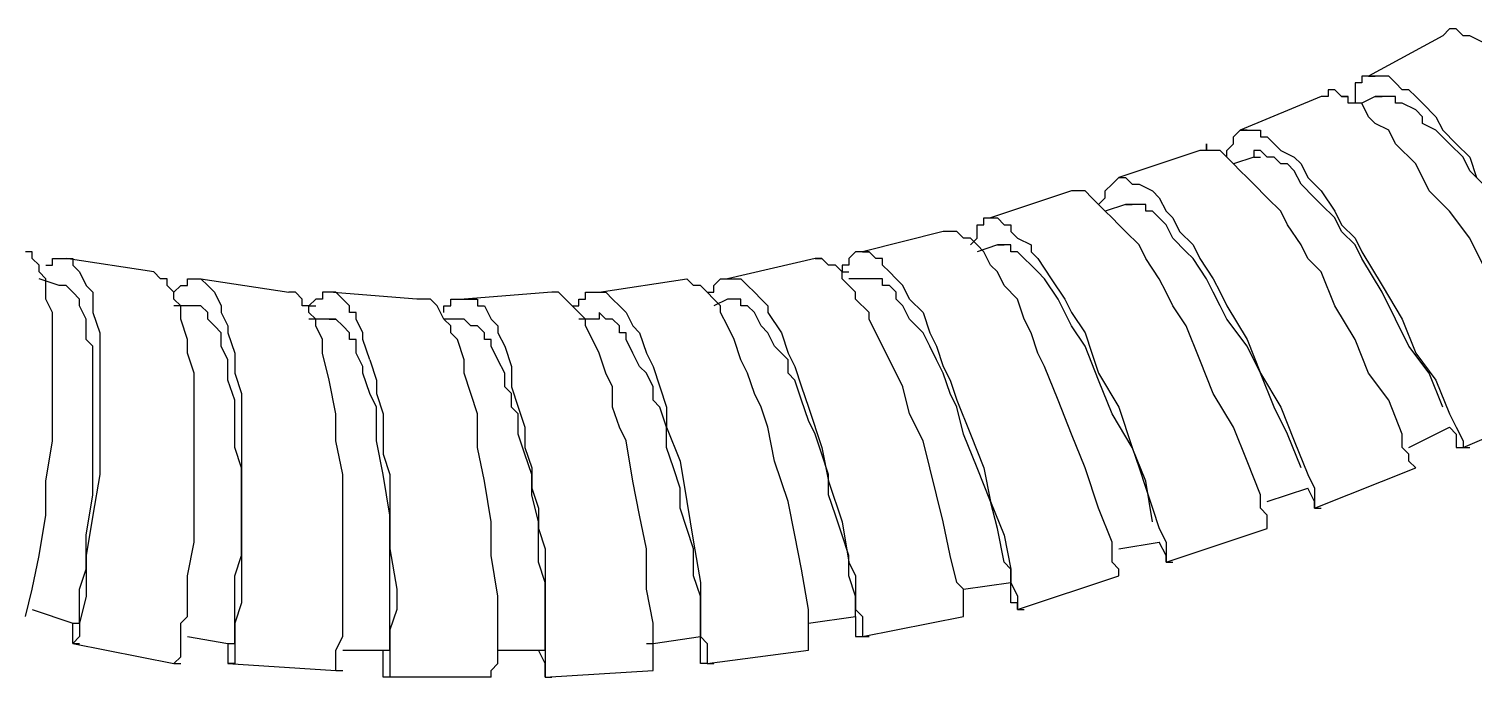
# Model space of a CAD drawing. Header units: millimetres. Extents: x 1.34 to 8.68, y 2.73 to 10.24.
# Drawn here: x 3.1996 to 3.5562, y 2.7264 to 2.8864 of the extents above; entities that cross this region are included whole.
import ezdxf

# ---------------------------------------------------------------- set-up
doc = ezdxf.new("R2010")
doc.units = ezdxf.units.MM
doc.layers.add('PDF2_형상', color=7, linetype='Continuous')

msp = doc.modelspace()

# ---------------------------------------------------------------- linework, layer by layer
at = {"layer": 'PDF2_형상', "lineweight": 25}
for points in [[(3.55041, 2.88643), (3.54875, 2.88476)], [(3.61041, 2.81143), (3.61041, 2.8131), (3.61041, 2.81476), (3.60875, 2.81476), (3.60875, 2.81643), (3.60708, 2.81976), (3.60208, 2.8281), (3.59708, 2.83476), (3.59208, 2.8431), (3.58708, 2.84976), (3.58208, 2.8581), (3.57875, 2.86143), (3.57708, 2.86476), (3.57375, 2.8681), (3.57041, 2.87143), (3.56708, 2.87476), (3.56375, 2.8781), (3.56208, 2.87976), (3.56041, 2.88143), (3.55875, 2.8831), (3.55541, 2.88476), (3.55375, 2.88476), (3.55208, 2.88643), (3.55041, 2.88643)], [(3.54875, 2.88476), (3.53041, 2.87476)], [(3.52875, 2.87476), (3.52875, 2.8731), (3.52708, 2.8731), (3.52708, 2.87143), (3.52708, 2.86976), (3.52708, 2.8681)], [(3.53041, 2.87476), (3.52875, 2.87476)], [(3.53041, 2.87476), (3.53208, 2.87476)], [(3.54375, 2.8681), (3.54208, 2.86976), (3.54041, 2.87143), (3.53875, 2.87143), (3.53708, 2.8731), (3.53541, 2.87476), (3.53375, 2.87476), (3.53208, 2.87476), (3.53041, 2.87476)], [(3.53208, 2.8631), (3.53041, 2.86476), (3.52875, 2.8681), (3.52541, 2.8681), (3.52541, 2.86976), (3.52375, 2.86976), (3.52208, 2.87143), (3.52041, 2.87143), (3.52041, 2.86976)], [(3.51875, 2.86976), (3.49875, 2.86143)], [(3.52041, 2.86976), (3.51875, 2.86976)], [(3.52375, 2.86976), (3.52541, 2.86976)], [(3.53208, 2.86976), (3.52875, 2.8681)], [(3.53208, 2.86976), (3.53375, 2.86976)], [(3.54375, 2.8631), (3.54375, 2.86476), (3.54208, 2.86643), (3.53875, 2.8681), (3.53708, 2.8681), (3.53708, 2.86976), (3.53541, 2.86976), (3.53375, 2.86976), (3.53208, 2.86976)], [(3.54375, 2.8681), (3.54708, 2.86476), (3.54875, 2.86143), (3.55208, 2.8581), (3.55541, 2.85476), (3.55708, 2.84976), (3.56041, 2.84643), (3.56541, 2.83976), (3.57041, 2.83143), (3.57541, 2.8231), (3.58041, 2.81643), (3.58375, 2.8081), (3.58541, 2.80476), (3.58708, 2.80143), (3.58875, 2.80143), (3.58875, 2.79976)], [(3.49541, 2.85476), (3.49541, 2.85643), (3.49708, 2.8581), (3.49708, 2.85976), (3.49875, 2.86143)], [(3.50041, 2.86143), (3.49875, 2.86143)], [(3.49875, 2.86143), (3.50041, 2.86143)], [(3.50041, 2.86143), (3.50208, 2.86143), (3.50375, 2.86143), (3.50375, 2.85976), (3.50541, 2.85976), (3.50708, 2.8581), (3.50875, 2.85643), (3.51208, 2.85476), (3.51375, 2.8531), (3.51541, 2.84976), (3.51875, 2.84643), (3.52208, 2.84143), (3.52375, 2.8381), (3.52708, 2.83476), (3.52875, 2.83143), (3.53375, 2.8231), (3.53875, 2.81476), (3.54208, 2.80643), (3.54708, 2.79976), (3.55041, 2.79143), (3.55208, 2.7881), (3.55375, 2.78476), (3.55375, 2.7831)], [(3.53541, 2.86143), (3.53208, 2.8631)], [(3.53708, 2.8581), (3.53541, 2.86143)], [(3.58208, 2.81143), (3.57875, 2.8181), (3.57375, 2.82476), (3.57041, 2.83143), (3.56541, 2.8381), (3.56041, 2.84476), (3.55875, 2.8481), (3.55541, 2.85143), (3.55375, 2.85476), (3.55041, 2.8581), (3.54708, 2.86143), (3.54375, 2.8631)], [(3.54208, 2.7781), (3.54041, 2.77976), (3.54041, 2.78143), (3.53875, 2.7831), (3.53875, 2.78643), (3.53541, 2.79476), (3.53041, 2.80143), (3.52708, 2.80976), (3.52208, 2.8181), (3.51875, 2.82643), (3.51541, 2.82976), (3.51375, 2.8331), (3.51041, 2.8381), (3.50875, 2.84143), (3.50541, 2.84476), (3.50208, 2.8481), (3.50041, 2.84976), (3.49875, 2.85143), (3.49708, 2.8531), (3.49541, 2.85476), (3.49375, 2.85643), (3.49208, 2.85643), (3.49041, 2.85643), (3.49041, 2.8581), (3.49041, 2.85643)], [(3.54208, 2.8531), (3.53708, 2.8581)], [(3.48875, 2.85643), (3.46875, 2.84976)], [(3.49041, 2.85643), (3.48875, 2.85643)], [(3.50208, 2.85476), (3.49708, 2.8531)], [(3.54875, 2.7931), (3.54541, 2.80143), (3.54041, 2.8081), (3.53708, 2.81476), (3.53375, 2.82143), (3.52875, 2.82976), (3.52708, 2.8331), (3.52375, 2.83643), (3.52208, 2.83976), (3.51875, 2.8431), (3.51708, 2.84476), (3.51375, 2.8481), (3.51208, 2.85143), (3.51041, 2.8531), (3.50875, 2.8531), (3.50708, 2.85476), (3.50541, 2.85476), (3.50375, 2.85643), (3.50208, 2.85643), (3.50208, 2.85476)], [(3.50208, 2.85476), (3.50375, 2.85476)], [(3.57708, 2.7931), (3.57708, 2.79476), (3.57541, 2.79643), (3.57541, 2.7981), (3.57375, 2.79976), (3.57375, 2.80143), (3.57041, 2.8081), (3.56541, 2.81476), (3.56208, 2.82143), (3.55875, 2.8281), (3.55541, 2.83476), (3.55041, 2.84143), (3.54541, 2.84643), (3.54208, 2.8531)], [(3.45708, 2.84643), (3.43708, 2.83976)], [(3.45875, 2.84643), (3.45708, 2.84643)], [(3.50541, 2.7631), (3.50541, 2.76476), (3.50541, 2.76643), (3.50375, 2.7681), (3.50375, 2.76976), (3.50375, 2.77143), (3.50041, 2.77976), (3.49708, 2.7881), (3.49208, 2.79643), (3.48875, 2.80476), (3.48541, 2.8131), (3.48208, 2.8181), (3.48041, 2.82143), (3.47875, 2.82476), (3.47541, 2.82976), (3.47375, 2.8331), (3.47041, 2.83643), (3.46875, 2.8381), (3.46708, 2.83976), (3.46541, 2.84143), (3.46375, 2.8431), (3.46208, 2.84476), (3.46041, 2.84643), (3.45875, 2.84643)], [(3.46375, 2.8431), (3.46541, 2.84476), (3.46541, 2.84643), (3.46708, 2.8481), (3.46875, 2.84976)], [(3.46875, 2.84976), (3.47041, 2.84976)], [(3.46875, 2.84976), (3.47041, 2.84976), (3.47208, 2.8481), (3.47375, 2.8481), (3.47708, 2.84643), (3.47875, 2.84476), (3.48041, 2.84143), (3.48208, 2.83976), (3.48375, 2.83643), (3.48708, 2.8331), (3.48875, 2.82976), (3.49208, 2.82476), (3.49375, 2.82143), (3.49541, 2.8181), (3.50041, 2.80976), (3.50375, 2.80143), (3.50875, 2.7931), (3.51208, 2.78476), (3.51541, 2.77643), (3.51708, 2.7731), (3.51708, 2.76976), (3.51708, 2.7681)], [(3.47041, 2.8431), (3.46541, 2.84143)], [(3.47041, 2.8431), (3.47208, 2.8431)], [(3.51375, 2.7781), (3.51041, 2.78643), (3.50708, 2.7931), (3.50375, 2.80143), (3.50041, 2.8081), (3.49541, 2.81476), (3.49375, 2.8181), (3.49208, 2.82143), (3.49041, 2.82476), (3.48708, 2.82976), (3.48541, 2.83143), (3.48208, 2.83476), (3.48041, 2.8381), (3.47875, 2.83976), (3.47708, 2.84143), (3.47541, 2.84143), (3.47541, 2.8431), (3.47375, 2.8431), (3.47208, 2.8431), (3.47041, 2.8431)], [(3.43208, 2.8331), (3.43375, 2.83476), (3.43375, 2.83643), (3.43375, 2.8381), (3.43541, 2.8381), (3.43541, 2.83976), (3.43708, 2.83976)], [(3.43708, 2.83976), (3.43875, 2.83976)], [(3.43708, 2.83976), (3.43875, 2.83976), (3.44041, 2.8381), (3.44208, 2.8381), (3.44208, 2.83643), (3.44375, 2.83476), (3.44708, 2.8331), (3.44708, 2.83143), (3.44875, 2.82976), (3.45208, 2.82476), (3.45541, 2.81976), (3.45708, 2.81643), (3.46041, 2.81143), (3.46208, 2.80643), (3.46375, 2.80143), (3.46875, 2.7931), (3.47208, 2.7831), (3.47375, 2.7781), (3.47541, 2.7731), (3.47708, 2.7681), (3.47875, 2.7631), (3.48041, 2.75976), (3.48041, 2.75643), (3.48041, 2.75476)], [(3.42541, 2.83643), (3.40541, 2.83143)], [(3.42708, 2.83643), (3.42541, 2.83643)], [(3.46875, 2.75143), (3.46875, 2.7531), (3.46708, 2.75476), (3.46708, 2.75643), (3.46708, 2.7581), (3.46708, 2.75976), (3.46375, 2.7681), (3.46041, 2.7781), (3.45708, 2.78643), (3.45375, 2.79476), (3.45041, 2.8031), (3.44875, 2.80643), (3.44708, 2.81143), (3.44541, 2.81476), (3.44375, 2.81976), (3.44041, 2.8231), (3.43875, 2.82643), (3.43708, 2.8281), (3.43541, 2.83143), (3.43375, 2.8331), (3.43208, 2.83476), (3.43041, 2.83476), (3.42875, 2.83643), (3.42708, 2.83643)], [(3.43875, 2.8331), (3.43375, 2.83143)], [(3.43875, 2.8331), (3.44041, 2.8331)], [(3.47708, 2.76476), (3.47541, 2.77476), (3.47208, 2.7831), (3.46708, 2.79143), (3.46375, 2.79976), (3.46041, 2.8081), (3.45708, 2.8131), (3.45541, 2.81643), (3.45375, 2.81976), (3.45041, 2.82476), (3.44875, 2.82643), (3.44708, 2.8281), (3.44541, 2.82976), (3.44375, 2.83143), (3.44208, 2.83143), (3.44208, 2.8331), (3.44041, 2.8331), (3.43875, 2.8331)], [(3.19875, 2.74143), (3.20041, 2.7481), (3.20208, 2.75643), (3.20375, 2.76643), (3.20375, 2.77476), (3.20541, 2.78476), (3.20541, 2.7931), (3.20541, 2.7981), (3.20541, 2.8031), (3.20541, 2.80643), (3.20541, 2.81143), (3.20541, 2.81643), (3.20375, 2.81976), (3.20375, 2.8231), (3.20375, 2.82476), (3.20208, 2.82643), (3.20208, 2.8281), (3.20041, 2.82976), (3.20041, 2.83143), (3.19875, 2.83143)], [(3.20375, 2.8281), (3.20541, 2.8281), (3.20541, 2.82976), (3.20708, 2.82976), (3.20875, 2.82976)], [(3.20875, 2.82976), (3.21041, 2.82976)], [(3.23041, 2.82643), (3.20875, 2.82976)], [(3.20875, 2.82976), (3.21041, 2.82976), (3.21041, 2.8281), (3.21208, 2.82643), (3.21375, 2.8231), (3.21541, 2.82143), (3.21541, 2.8181), (3.21541, 2.81643), (3.21708, 2.81143), (3.21708, 2.80643), (3.21708, 2.80143), (3.21708, 2.79643), (3.21708, 2.79143), (3.21708, 2.78643), (3.21708, 2.78143), (3.21708, 2.77643), (3.21541, 2.76643), (3.21375, 2.75643), (3.21375, 2.74643), (3.21208, 2.73976), (3.21208, 2.7381), (3.21208, 2.73643), (3.21041, 2.73476)], [(3.39375, 2.82976), (3.37208, 2.82476)], [(3.39375, 2.82976), (3.39541, 2.82976)], [(3.40708, 2.81643), (3.40375, 2.81976), (3.40375, 2.82143), (3.40208, 2.8231), (3.40041, 2.82476), (3.40041, 2.82643), (3.39875, 2.8281), (3.39708, 2.8281), (3.39541, 2.82976), (3.39375, 2.82976)], [(3.40541, 2.83143), (3.40375, 2.83143), (3.40208, 2.82976), (3.40208, 2.8281), (3.40041, 2.8281)], [(3.40541, 2.83143), (3.40708, 2.83143)], [(3.41708, 2.81976), (3.41541, 2.8231), (3.41375, 2.82476), (3.41208, 2.82643), (3.41041, 2.8281), (3.41041, 2.82976), (3.40875, 2.82976), (3.40708, 2.83143), (3.40541, 2.83143)], [(3.23541, 2.72976), (3.23708, 2.73143), (3.23708, 2.7331), (3.23708, 2.73476), (3.23708, 2.73643), (3.23708, 2.73976), (3.23875, 2.74143), (3.23875, 2.75143), (3.24041, 2.75976), (3.24041, 2.76976), (3.24041, 2.7781), (3.24041, 2.7881), (3.24041, 2.79143), (3.24041, 2.79643), (3.24041, 2.80143), (3.23875, 2.80643), (3.23875, 2.80976), (3.23708, 2.81476), (3.23708, 2.81643), (3.23708, 2.8181), (3.23541, 2.81976), (3.23541, 2.82143), (3.23375, 2.8231), (3.23375, 2.82476), (3.23208, 2.82476), (3.23041, 2.82643)], [(3.40041, 2.8281), (3.40041, 2.82643)], [(3.40041, 2.82643), (3.40208, 2.82643)], [(3.20708, 2.8231), (3.20208, 2.82476)], [(3.21041, 2.73976), (3.21208, 2.73976), (3.21208, 2.74143), (3.21208, 2.7431), (3.21208, 2.7481), (3.21375, 2.7531), (3.21375, 2.7581), (3.21375, 2.76143), (3.21541, 2.77143), (3.21541, 2.77976), (3.21541, 2.78976), (3.21541, 2.79476), (3.21541, 2.79976), (3.21541, 2.8031), (3.21541, 2.8081), (3.21375, 2.80976), (3.21375, 2.8131), (3.21375, 2.81476), (3.21208, 2.8181), (3.21208, 2.81976), (3.21041, 2.82143), (3.20875, 2.8231), (3.20708, 2.8231)], [(3.23541, 2.82143), (3.23708, 2.8231), (3.23875, 2.8231), (3.23875, 2.82476), (3.24041, 2.82476)], [(3.24041, 2.82476), (3.24208, 2.82476), (3.26375, 2.82143)], [(3.24208, 2.82476), (3.24375, 2.8231), (3.24541, 2.82143), (3.24708, 2.8181), (3.24708, 2.81643), (3.24875, 2.8131), (3.24875, 2.81143), (3.25041, 2.80643), (3.25041, 2.80143), (3.25208, 2.79643), (3.25208, 2.79143), (3.25208, 2.78643), (3.25208, 2.78143), (3.25208, 2.77643), (3.25208, 2.77143), (3.25208, 2.76643), (3.25208, 2.76143), (3.25208, 2.75643), (3.25208, 2.75143), (3.25208, 2.74476), (3.25041, 2.73976), (3.25041, 2.7381), (3.25041, 2.73476), (3.25041, 2.7331), (3.25041, 2.73143), (3.25041, 2.72976), (3.24875, 2.72976)], [(3.27208, 2.80643), (3.27208, 2.80976), (3.27041, 2.8131), (3.27041, 2.81476), (3.26875, 2.81643), (3.26875, 2.8181), (3.26708, 2.8181), (3.26708, 2.81976), (3.26541, 2.82143), (3.26375, 2.82143)], [(3.27375, 2.82143), (3.27208, 2.82143), (3.27208, 2.81976), (3.27041, 2.81976), (3.26875, 2.8181)], [(3.29541, 2.81976), (3.27375, 2.82143)], [(3.28375, 2.80476), (3.28208, 2.80976), (3.28208, 2.81143), (3.28041, 2.81476), (3.28041, 2.81643), (3.27875, 2.81643), (3.27875, 2.8181), (3.27708, 2.81976), (3.27541, 2.82143), (3.27375, 2.82143)], [(3.32875, 2.82143), (3.30708, 2.81976)], [(3.35375, 2.7281), (3.35375, 2.72976), (3.35375, 2.73143), (3.35375, 2.7331), (3.35375, 2.73476), (3.35375, 2.73643), (3.35375, 2.7381), (3.35375, 2.73976), (3.35208, 2.7481), (3.35208, 2.7581), (3.35041, 2.76643), (3.34875, 2.77476), (3.34708, 2.78476), (3.34541, 2.7881), (3.34375, 2.7931), (3.34375, 2.7981), (3.34208, 2.80143), (3.34041, 2.80643), (3.33875, 2.80976), (3.33708, 2.8131), (3.33708, 2.81476), (3.33541, 2.81643), (3.33375, 2.8181), (3.33208, 2.81976), (3.33041, 2.82143), (3.32875, 2.82143)], [(3.33375, 2.8181), (3.33541, 2.8181), (3.33541, 2.81976), (3.33708, 2.81976), (3.33708, 2.82143), (3.33875, 2.82143), (3.34041, 2.82143)], [(3.34041, 2.82143), (3.36208, 2.82476)], [(3.34041, 2.82143), (3.34208, 2.82143)], [(3.34041, 2.82143), (3.34208, 2.82143), (3.34375, 2.81976), (3.34541, 2.8181), (3.34708, 2.81643), (3.34875, 2.8131), (3.35041, 2.81143), (3.35208, 2.80643), (3.35375, 2.8031), (3.35541, 2.7981), (3.35708, 2.7931), (3.35708, 2.7881), (3.36041, 2.77976), (3.36208, 2.76976), (3.36375, 2.75976), (3.36541, 2.74976), (3.36541, 2.74476), (3.36541, 2.73976), (3.36541, 2.7381), (3.36541, 2.73643), (3.36708, 2.73476), (3.36708, 2.7331), (3.36708, 2.73143), (3.36708, 2.72976)], [(3.39208, 2.7331), (3.39208, 2.73476), (3.39208, 2.73643), (3.39208, 2.7381), (3.39208, 2.73976), (3.39208, 2.74143), (3.39208, 2.7431), (3.39041, 2.7531), (3.38875, 2.76143), (3.38708, 2.76976), (3.38375, 2.77976), (3.38208, 2.7881), (3.38041, 2.7931), (3.37875, 2.79643), (3.37708, 2.80143), (3.37541, 2.80476), (3.37375, 2.80976), (3.37208, 2.8131), (3.37041, 2.81643), (3.37041, 2.8181), (3.36875, 2.81976), (3.36708, 2.82143), (3.36541, 2.8231), (3.36375, 2.8231), (3.36208, 2.82476)], [(3.36708, 2.82143), (3.36875, 2.82143), (3.36875, 2.8231), (3.37041, 2.82476), (3.37208, 2.82476)], [(3.37208, 2.82476), (3.37375, 2.82476)], [(3.37208, 2.82476), (3.37375, 2.82476), (3.37541, 2.82476), (3.37708, 2.8231), (3.37875, 2.82143), (3.38041, 2.81976), (3.38208, 2.8181), (3.38208, 2.81643), (3.38541, 2.81143), (3.38708, 2.80643), (3.38875, 2.8031), (3.39041, 2.7981), (3.39208, 2.7931), (3.39541, 2.7831), (3.39708, 2.77476), (3.40041, 2.76476), (3.40208, 2.75476), (3.40375, 2.75143), (3.40375, 2.74643), (3.40375, 2.74476), (3.40375, 2.7431), (3.40541, 2.74143), (3.40541, 2.73976), (3.40541, 2.7381), (3.40541, 2.73643)], [(3.40541, 2.82476), (3.40208, 2.82476)], [(3.41708, 2.81476), (3.41541, 2.8181), (3.41375, 2.81976), (3.41375, 2.82143), (3.41208, 2.8231), (3.41041, 2.8231), (3.41041, 2.82476), (3.40875, 2.82476), (3.40708, 2.82476), (3.40541, 2.82476)], [(3.24041, 2.8181), (3.23541, 2.8181)], [(3.24875, 2.73476), (3.25041, 2.73476), (3.25041, 2.73643), (3.25041, 2.7381), (3.25041, 2.73976), (3.25041, 2.74143), (3.25041, 2.7431), (3.25041, 2.74643), (3.25041, 2.75143), (3.25208, 2.75643), (3.25208, 2.7681), (3.25208, 2.7731), (3.25208, 2.7781), (3.25041, 2.7831), (3.25041, 2.78976), (3.25041, 2.79476), (3.24875, 2.79976), (3.24875, 2.80476), (3.24708, 2.8081), (3.24708, 2.80976), (3.24708, 2.81143), (3.24541, 2.8131), (3.24375, 2.81476), (3.24375, 2.81643), (3.24208, 2.8181), (3.24041, 2.8181)], [(3.26875, 2.8181), (3.27041, 2.8181)], [(3.31375, 2.72643), (3.31375, 2.7281), (3.31541, 2.72976), (3.31541, 2.73143), (3.31541, 2.7381), (3.31541, 2.74643), (3.31375, 2.75643), (3.31375, 2.76476), (3.31208, 2.77476), (3.31041, 2.7831), (3.31041, 2.7881), (3.31041, 2.79143), (3.30875, 2.79643), (3.30708, 2.80143), (3.30708, 2.80476), (3.30541, 2.80976), (3.30375, 2.81143), (3.30375, 2.8131), (3.30208, 2.81476), (3.30041, 2.8181), (3.29875, 2.81976), (3.29708, 2.81976), (3.29541, 2.81976)], [(3.30208, 2.81643), (3.30208, 2.8181), (3.30375, 2.8181), (3.30375, 2.81976), (3.30541, 2.81976), (3.30708, 2.81976)], [(3.30708, 2.81976), (3.30875, 2.81976), (3.31041, 2.81976), (3.31041, 2.8181), (3.31208, 2.8181), (3.31375, 2.81476), (3.31541, 2.8131), (3.31541, 2.81143), (3.31708, 2.8081), (3.31875, 2.8031), (3.31875, 2.7981), (3.32041, 2.7931), (3.32208, 2.7881), (3.32208, 2.7831), (3.32375, 2.7781), (3.32375, 2.7731), (3.32541, 2.7681), (3.32541, 2.7631), (3.32708, 2.7581), (3.32708, 2.7531), (3.32708, 2.7481), (3.32708, 2.7431), (3.32708, 2.7381), (3.32708, 2.73643), (3.32708, 2.73476), (3.32708, 2.7331), (3.32708, 2.73143), (3.32708, 2.72976), (3.32708, 2.7281), (3.32708, 2.72643)], [(3.37208, 2.81976), (3.36875, 2.8181)], [(3.40375, 2.74143), (3.40375, 2.7431), (3.40375, 2.74476), (3.40375, 2.74643), (3.40208, 2.75143), (3.40208, 2.75643), (3.40041, 2.76143), (3.39875, 2.76643), (3.39708, 2.77143), (3.39708, 2.77643), (3.39541, 2.78143), (3.39375, 2.78643), (3.39208, 2.78976), (3.39041, 2.79476), (3.38875, 2.79976), (3.38708, 2.80143), (3.38708, 2.80476), (3.38541, 2.80643), (3.38375, 2.8081), (3.38208, 2.81143), (3.38041, 2.8131), (3.37875, 2.81643), (3.37708, 2.8181), (3.37541, 2.8181), (3.37541, 2.81976), (3.37375, 2.81976), (3.37208, 2.81976)], [(3.41708, 2.81976), (3.42041, 2.81643), (3.42208, 2.81143), (3.42375, 2.8081), (3.42541, 2.8031), (3.42708, 2.79976), (3.42875, 2.79476), (3.43208, 2.78643), (3.43541, 2.7781), (3.43708, 2.76976), (3.44041, 2.76143), (3.44208, 2.7531), (3.44208, 2.74976), (3.44375, 2.74643), (3.44375, 2.74476), (3.44375, 2.7431)], [(3.27375, 2.81476), (3.26875, 2.81476)], [(3.27375, 2.81476), (3.27541, 2.81476)], [(3.28208, 2.80143), (3.28208, 2.8031), (3.28041, 2.80643), (3.28041, 2.80976), (3.27875, 2.80976), (3.27875, 2.81143), (3.27708, 2.8131), (3.27541, 2.81476), (3.27375, 2.81476)], [(3.30708, 2.81476), (3.30208, 2.81476)], [(3.32708, 2.7331), (3.32708, 2.73476), (3.32708, 2.73643), (3.32708, 2.7381), (3.32708, 2.74143), (3.32708, 2.74476), (3.32708, 2.74976), (3.32541, 2.75476), (3.32541, 2.75976), (3.32541, 2.76476), (3.32375, 2.77143), (3.32375, 2.77643), (3.32208, 2.78143), (3.32041, 2.78643), (3.32041, 2.79143), (3.31875, 2.7931), (3.31875, 2.79643), (3.31708, 2.7981), (3.31708, 2.80143), (3.31541, 2.80476), (3.31375, 2.8081), (3.31375, 2.80976), (3.31208, 2.80976), (3.31208, 2.81143), (3.31041, 2.8131), (3.30875, 2.8131), (3.30708, 2.81476)], [(3.34041, 2.81476), (3.33541, 2.81476)], [(3.36541, 2.73643), (3.36541, 2.7381), (3.36541, 2.73976), (3.36541, 2.74143), (3.36541, 2.74476), (3.36541, 2.74643), (3.36375, 2.75143), (3.36375, 2.7581), (3.36208, 2.7631), (3.36041, 2.7681), (3.36041, 2.7731), (3.35875, 2.7781), (3.35708, 2.7831), (3.35708, 2.7881), (3.35541, 2.7931), (3.35375, 2.79476), (3.35375, 2.7981), (3.35208, 2.80143), (3.35041, 2.8031), (3.34875, 2.80643), (3.34708, 2.80976), (3.34708, 2.81143), (3.34541, 2.81143), (3.34541, 2.8131), (3.34375, 2.81476), (3.34208, 2.81476), (3.34041, 2.81643), (3.34041, 2.81476)], [(3.40708, 2.81476), (3.40708, 2.81643)], [(3.40875, 2.81143), (3.40708, 2.81476)], [(3.44208, 2.74976), (3.44208, 2.75143), (3.44208, 2.7531), (3.44041, 2.75476), (3.43875, 2.7631), (3.43708, 2.76976), (3.43375, 2.7781), (3.43041, 2.78643), (3.42875, 2.7931), (3.42708, 2.79643), (3.42541, 2.80143), (3.42375, 2.80476), (3.42208, 2.8081), (3.42041, 2.81143), (3.41708, 2.81476)], [(3.41208, 2.80476), (3.40875, 2.81143)], [(3.27541, 2.7281), (3.27541, 2.72976), (3.27541, 2.73143), (3.27541, 2.7331), (3.27708, 2.73643), (3.27708, 2.74476), (3.27708, 2.7531), (3.27708, 2.76143), (3.27708, 2.7681), (3.27708, 2.77643), (3.27541, 2.78476), (3.27541, 2.79143), (3.27375, 2.79976), (3.27208, 2.80643)], [(3.28375, 2.80476), (3.28541, 2.79976), (3.28541, 2.79643), (3.28708, 2.79143), (3.28708, 2.78643), (3.28708, 2.78143), (3.28875, 2.77643), (3.28875, 2.7681), (3.28875, 2.7581), (3.29041, 2.7481), (3.29041, 2.7431), (3.28875, 2.7381), (3.28875, 2.73476), (3.28875, 2.72976), (3.28875, 2.7281), (3.28875, 2.72643)], [(3.43041, 2.74143), (3.43041, 2.7431), (3.43041, 2.74476), (3.43041, 2.74643), (3.43041, 2.7481), (3.42875, 2.74976), (3.42708, 2.75643), (3.42541, 2.76476), (3.42375, 2.77143), (3.42208, 2.7781), (3.42041, 2.78476), (3.41708, 2.79143), (3.41541, 2.7981), (3.41208, 2.80476)], [(3.28875, 2.7331), (3.28875, 2.73476), (3.28875, 2.73643), (3.28875, 2.7381), (3.28875, 2.73976), (3.28875, 2.74143), (3.28875, 2.7431), (3.28875, 2.74643), (3.28875, 2.74976), (3.28875, 2.7581), (3.28875, 2.76643), (3.28708, 2.77643), (3.28541, 2.78476), (3.28541, 2.7881), (3.28541, 2.7931), (3.28375, 2.79643), (3.28208, 2.80143)], [(3.55375, 2.7831), (3.57708, 2.7931)], [(3.54041, 2.7831), (3.55041, 2.7881)], [(3.55041, 2.7881), (3.55208, 2.78643)], [(3.55208, 2.78643), (3.55208, 2.78476), (3.55208, 2.7831), (3.55375, 2.7831)], [(3.55375, 2.7831), (3.55541, 2.7831)], [(3.51708, 2.7681), (3.54208, 2.7781)], [(3.50541, 2.76976), (3.51541, 2.7731)], [(3.51708, 2.7681), (3.51708, 2.76976), (3.51541, 2.7731)], [(3.51708, 2.7681), (3.51875, 2.7681)], [(3.48041, 2.75476), (3.50541, 2.7631)], [(3.46875, 2.7581), (3.47875, 2.75976)], [(3.48041, 2.75476), (3.48041, 2.75643), (3.47875, 2.75976)], [(3.48041, 2.75476), (3.48208, 2.75476)], [(3.44375, 2.7431), (3.46875, 2.75143)], [(3.43041, 2.7481), (3.44208, 2.74976)], [(3.44375, 2.7431), (3.44375, 2.74476), (3.44208, 2.74476), (3.44208, 2.74643), (3.44208, 2.74976)], [(3.20041, 2.7431), (3.21041, 2.73976)], [(3.44375, 2.7431), (3.44541, 2.7431)], [(3.21041, 2.73476), (3.21041, 2.73643), (3.21041, 2.73976)], [(3.39208, 2.73976), (3.40375, 2.74143)], [(3.40375, 2.74143), (3.40375, 2.7381), (3.40375, 2.73643), (3.40541, 2.73643)], [(3.40541, 2.73643), (3.43041, 2.74143)], [(3.23875, 2.73643), (3.24875, 2.73476)], [(3.35208, 2.73476), (3.35375, 2.73476), (3.36541, 2.73643)], [(3.36708, 2.72976), (3.36541, 2.72976), (3.36541, 2.73143), (3.36541, 2.7331), (3.36541, 2.73643)], [(3.40541, 2.73643), (3.40708, 2.73643)], [(3.21041, 2.73476), (3.21208, 2.73476)], [(3.21041, 2.73476), (3.23541, 2.72976)], [(3.24875, 2.73476), (3.24875, 2.73143), (3.24875, 2.72976)], [(3.27708, 2.7331), (3.28875, 2.7331)], [(3.28875, 2.72643), (3.28708, 2.72643), (3.28708, 2.7281), (3.28708, 2.72976), (3.28708, 2.7331)], [(3.31541, 2.7331), (3.32708, 2.7331)], [(3.32708, 2.72643), (3.32708, 2.7281), (3.32708, 2.72976), (3.32541, 2.7331)], [(3.36708, 2.72976), (3.39208, 2.7331)], [(3.23541, 2.72976), (3.23708, 2.72976)], [(3.24875, 2.72976), (3.25041, 2.72976)], [(3.24875, 2.72976), (3.27541, 2.7281)], [(3.36708, 2.72976), (3.36875, 2.72976)], [(3.27541, 2.7281), (3.27708, 2.7281)], [(3.31375, 2.72643), (3.28875, 2.72643)], [(3.32708, 2.72643), (3.35375, 2.7281)], [(3.32708, 2.72643), (3.32875, 2.72643)]]:
    msp.add_lwpolyline(points, dxfattribs=at)

doc.saveas('drawing.dxf')
